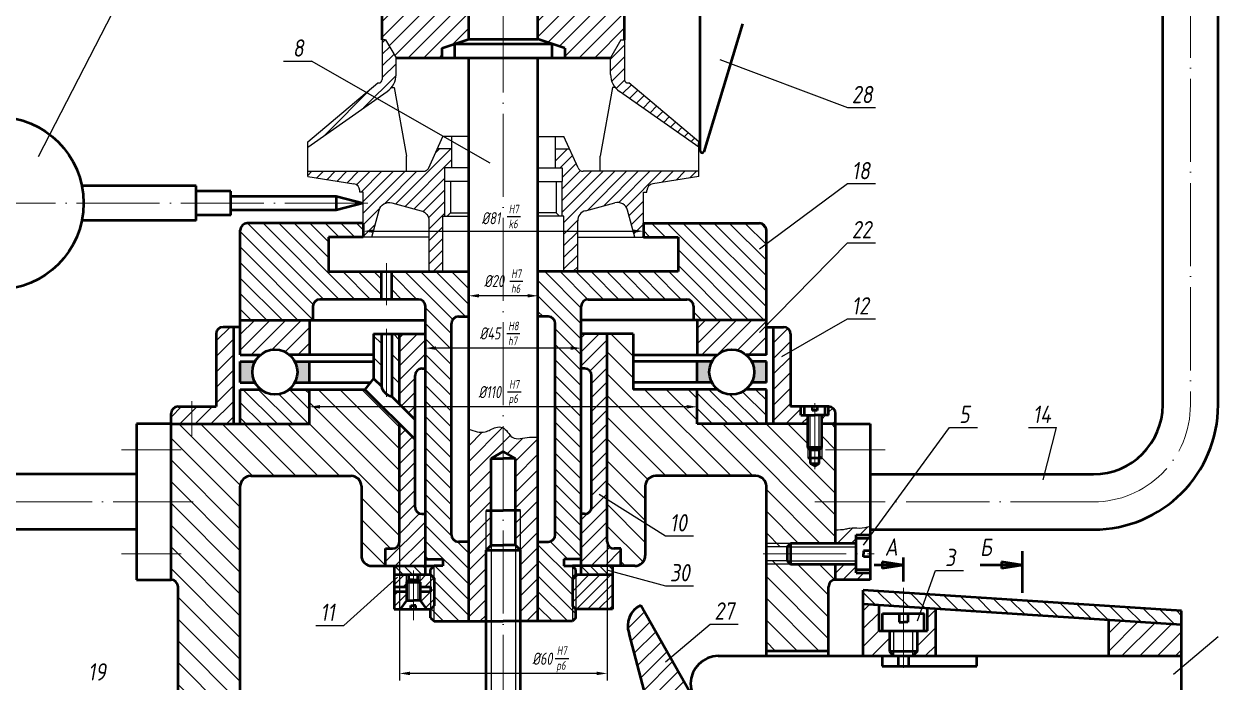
# Model space of a CAD drawing. Header units: millimetres. Extents: x 155 to 2756, y -275 to 1324.
# Drawn here: x 336.3 to 681.4, y 248.4 to 438.5 of the extents above; entities that cross this region are included whole.
import ezdxf

# ---------------------------------------------------------------- set-up
doc = ezdxf.new("R2010")
doc.units = ezdxf.units.MM
doc.header["$PDMODE"] = 35
doc.header["$PDSIZE"] = -30
doc.linetypes.add('ACAD_ISO04W100', pattern=[30, 24, -3, 0, -3])
doc.linetypes.add('DASHED2', pattern=[9.525, 6.35, -3.175])
for name, color, linetype, lineweight in [('Layer2', 152, 'Continuous', 25), ('Контур', 5, 'Continuous', 50), ('Оси', 254, 'ACAD_ISO04W100', 20), ('Текст', 242, 'Continuous', 25), ('Тонкие линии', 200, 'Continuous', 25), ('Штриховка', 26, 'Continuous', 25)]:
    doc.layers.add(name, color=color, linetype=linetype, lineweight=lineweight)
doc.styles.add('3.5', font='txt.shx', dxfattribs={"width": 0.7, "oblique": 10, "height": 3.5})
doc.styles.add('5', font='txt.shx', dxfattribs={"width": 0.8, "oblique": 10, "height": 5})
doc.dimstyles.new('1 STANDARD(1 1)', dxfattribs={"dimscale": 0, "dimtxt": 3.5, "dimasz": 3, "dimexe": 2, "dimexo": 0, "dimgap": 1, "dimtad": 1, "dimtoh": 1, "dimdec": 1, "dimzin": 9, "dimdsep": 46, "dimtxsty": '3.5', "dimcen": 2.5, "dimclrd": 256, "dimclre": 256, "dimclrt": 256, "dimaunit": 1, "dimadec": 0, "dimazin": 0, "dimtfac": 1, "dimtdec": 1, "dimtmove": 0, "dimatfit": 3, "dimfxl": 0, "dimtolj": 1, "dimtzin": 1, "dimarcsym": 0})
pattern_1 = [(45, (41.0624, 0), (-2.245064, 2.245064), [])]
pattern_2 = [(135, (41.0624, 0), (-2.245064, -2.245064), [])]

# ---------------------------------------------------------------- blocks, each defined once
blk = doc.blocks.new('*D9')
at = {"layer": 'Defpoints', "color": 0}
for p in [(673.4, 629.04), (851.98, 629.04), (665.9, 182.98)]:
    blk.add_point(p, dxfattribs=at)
at = {"layer": 'Тонкие линии', "lineweight": -2}
for p, q in [((673.4, 629.04), (853.98, 629.04)), ((851.98, 185.98), (851.98, 626.04)), ((665.9, 182.98), (853.98, 182.98))]:
    blk.add_line(p, q, dxfattribs=at)
at = {"layer": 'Тонкие линии'}
for points in [[(851.48, 626.04), (852.48, 626.04), (851.98, 629.04)], [(851.48, 185.98), (852.48, 185.98), (851.98, 182.98)]]:
    blk.add_solid(points, dxfattribs=at)
at = {"layer": 'Тонкие линии', "insert": (849.23, 406.01), "char_height": 3.5, "attachment_point": 5, "rotation": 90, "style": '3.5'}
blk.add_mtext('\\A1;440', dxfattribs=at)
blk = doc.blocks.new('*D10')
at = {"layer": 'Defpoints', "color": 0}
for p in [(444.85, 288.98), (504.85, 288.98), (444.85, 250.93)]:
    blk.add_point(p, dxfattribs=at)
at = {"layer": 'Тонкие линии', "lineweight": -2}
for p, q in [((444.85, 288.98), (444.85, 248.93)), ((504.85, 288.98), (504.85, 248.93)), ((501.85, 250.93), (447.85, 250.93))]:
    blk.add_line(p, q, dxfattribs=at)
at = {"layer": 'Тонкие линии'}
for points in [[(447.85, 251.43), (447.85, 250.43), (444.85, 250.93)], [(501.85, 251.43), (501.85, 250.43), (504.85, 250.93)]]:
    blk.add_solid(points, dxfattribs=at)
at = {"layer": 'Тонкие линии', "insert": (486.15, 255.18), "char_height": 3.5, "attachment_point": 5, "style": '3.5'}
blk.add_mtext('\\A1;%%c60', dxfattribs=at)
blk = doc.blocks.new('*D11')
at = {"layer": 'Defpoints', "color": 0}
for p in [(418.85, 327.94), (530.85, 327.94), (418.85, 327.76)]:
    blk.add_point(p, dxfattribs=at)
at = {"layer": 'Тонкие линии', "lineweight": -2}
for p, q in [((418.85, 327.76), (418.85, 329.94)), ((527.85, 327.94), (421.85, 327.94)), ((530.85, 327.94), (530.85, 329.94))]:
    blk.add_line(p, q, dxfattribs=at)
at = {"layer": 'Тонкие линии'}
for points in [[(421.85, 328.44), (421.85, 327.44), (418.85, 327.94)], [(527.85, 328.44), (527.85, 327.44), (530.85, 327.94)]]:
    blk.add_solid(points, dxfattribs=at)
at = {"layer": 'Тонкие линии', "insert": (470.95, 332.19), "char_height": 3.5, "attachment_point": 5, "style": '3.5'}
blk.add_mtext('\\A1;%%c110', dxfattribs=at)
blk = doc.blocks.new('*D12')
at = {"layer": 'Defpoints', "color": 0}
for p in [(452.35, 344.89), (452.35, 344.71), (497.35, 344.89)]:
    blk.add_point(p, dxfattribs=at)
at = {"layer": 'Тонкие линии', "lineweight": -2}
for p, q in [((452.35, 344.71), (452.35, 346.89)), ((497.35, 344.89), (497.35, 346.89)), ((494.35, 344.89), (455.35, 344.89))]:
    blk.add_line(p, q, dxfattribs=at)
at = {"layer": 'Тонкие линии'}
for points in [[(455.35, 345.39), (455.35, 344.39), (452.35, 344.89)], [(494.35, 345.39), (494.35, 344.39), (497.35, 344.89)]]:
    blk.add_solid(points, dxfattribs=at)
at = {"layer": 'Тонкие линии', "insert": (471.02, 349.14), "char_height": 3.5, "attachment_point": 5, "style": '3.5'}
blk.add_mtext('\\A1;%%c45', dxfattribs=at)
blk = doc.blocks.new('*D13')
at = {"layer": 'Defpoints', "color": 0}
for p in [(464.85, 360.01), (464.85, 359.82), (484.85, 360.01)]:
    blk.add_point(p, dxfattribs=at)
at = {"layer": 'Тонкие линии', "lineweight": -2}
for p, q in [((464.85, 359.82), (464.85, 362.01)), ((481.85, 360.01), (467.85, 360.01)), ((484.85, 360.01), (484.85, 362.01))]:
    blk.add_line(p, q, dxfattribs=at)
at = {"layer": 'Тонкие линии'}
for points in [[(467.85, 360.51), (467.85, 359.51), (464.85, 360.01)], [(481.85, 360.51), (481.85, 359.51), (484.85, 360.01)]]:
    blk.add_solid(points, dxfattribs=at)
at = {"layer": 'Тонкие линии', "insert": (472.19, 364.26), "char_height": 3.5, "attachment_point": 5, "style": '3.5'}
blk.add_mtext('\\A1;%%c20', dxfattribs=at)
blk = doc.blocks.new('*D16')
at = {"layer": 'Defpoints', "color": 0}
for p in [(434.35, 378.76), (515.35, 378.76), (515.35, 378.66)]:
    blk.add_point(p, dxfattribs=at)
at = {"layer": 'Тонкие линии', "lineweight": -2}
for p, q in [((434.35, 378.76), (434.35, 377.66)), ((437.35, 378.66), (512.35, 378.66)), ((515.35, 378.76), (515.35, 377.66))]:
    blk.add_line(p, q, dxfattribs=at)
at = {"layer": 'Тонкие линии'}
for points in [[(437.35, 379.16), (437.35, 378.16), (434.35, 378.66)], [(512.35, 379.16), (512.35, 378.16), (515.35, 378.66)]]:
    blk.add_solid(points, dxfattribs=at)
at = {"layer": 'Тонкие линии', "insert": (471.3, 382.41), "char_height": 3.5, "attachment_point": 5, "style": '3.5'}
blk.add_mtext('\\A1;%%c81', dxfattribs=at)
blk = doc.blocks.new('*D146')
at = {"layer": 'Defpoints', "color": 0}
for p in [(197.66, 648.11), (763.39, 579.02), (197.66, 386.76)]:
    blk.add_point(p, dxfattribs=at)
at = {"layer": 'Тонкие линии', "lineweight": -2}
for p, q in [((197.66, 386.76), (197.66, 650.11)), ((763.39, 579.02), (763.39, 650.11)), ((760.39, 648.11), (200.66, 648.11))]:
    blk.add_line(p, q, dxfattribs=at)
at = {"layer": 'Тонкие линии'}
for points in [[(200.66, 648.61), (200.66, 647.61), (197.66, 648.11)], [(760.39, 648.61), (760.39, 647.61), (763.39, 648.11)]]:
    blk.add_solid(points, dxfattribs=at)
at = {"layer": 'Тонкие линии', "insert": (480.52, 650.86), "char_height": 3.5, "attachment_point": 5, "style": '3.5'}
blk.add_mtext('\\A1;545 ... 676', dxfattribs=at)

msp = doc.modelspace()

# ---------------------------------------------------------------- hatches: boundary and pattern name
at = {"layer": 'Тонкие линии'}
h = msp.add_hatch(dxfattribs=at)
h.set_pattern_fill('ANSI31', color=256, scale=0.75, style=0)
h.paths.add_polyline_path([(438.37, 417), (435.34, 418.73), (418.35, 404.48), (418.35, 402.98)])
h.paths.add_polyline_path([(443.85, 423.96), (443.85, 428.78), (440.85, 433.98), (439.85, 433.98), (439.85, 422.48, -0.414214), (438.85, 421.48), (438.61, 421.48), (435.34, 418.73), (438.37, 417), (441.29, 419.04, 0.244698)])
h.paths.add_polyline_path([(457.9, 392.98), (457.85, 392.98), (457.85, 396.98), (459.85, 396.98), (459.85, 402.48), (455.78, 402.48), (453.28, 396.92, -0.295133), (451.82, 395.98), (418.35, 395.98), (418.35, 394.48), (431.66, 392.37, -0.368919), (433.35, 390.4), (433.35, 389.98), (434.35, 389.98), (434.35, 376.98), (436.85, 376.98), (438.93, 384.74, -0.414214), (442.6, 386.86), (451.13, 384.58, -0.339454), (453.35, 381.68), (453.35, 367.48), (453.85, 366.98), (457.35, 366.98), (457.35, 382.98), (457.9, 382.98)])
h.paths.add_polyline_path([(515.35, 389.98), (516.35, 389.98), (516.35, 390.4, -0.368919), (518.04, 392.37), (531.35, 394.48), (531.35, 395.98), (497.89, 395.98, -0.295133), (496.43, 396.92), (493.93, 402.48), (489.85, 402.48), (489.85, 396.98), (491.85, 396.98), (491.85, 392.98), (491.8, 392.98), (491.8, 382.98), (492.35, 382.98), (492.35, 366.98), (495.85, 366.98), (496.35, 367.48), (496.35, 381.68, -0.339454), (498.57, 384.58), (507.1, 386.86, -0.414214), (510.77, 384.74), (512.85, 376.98), (515.35, 376.98), (515.35, 380.98)])
h.paths.add_polyline_path([(511.09, 421.48), (510.85, 421.48, -0.414214), (509.85, 422.48), (509.85, 433.98), (508.85, 433.98), (505.85, 428.78), (505.85, 423.96, 0.244698), (508.41, 419.04), (531.35, 402.98), (531.35, 404.48)])
at = {"layer": 'Штриховка'}
h = msp.add_hatch(dxfattribs=at)
h.set_pattern_fill('ANSI31', color=256, style=0)
h.set_pattern_definition(pattern_1)
h.paths.add_polyline_path([(439.85, 440.98), (439.85, 433.98), (440.85, 433.98), (443.85, 428.78), (457.11, 428.78), (457.11, 431.56), (464.85, 434.1), (464.85, 443.9)])
h.paths.add_polyline_path([(484.85, 443.9), (484.85, 434.1), (492.6, 431.56), (492.6, 428.78), (505.85, 428.78), (508.85, 433.98), (509.85, 433.98), (509.85, 440.98)])
h = msp.add_hatch(dxfattribs=at)
h.set_pattern_fill('ANSI31', color=256, angle=90, style=0)
h.set_pattern_definition(pattern_2)
h.paths.add_polyline_path([(398.85, 352.98), (419.85, 352.98), (419.85, 356.98, -0.414214), (421.85, 358.98), (439.6, 358.98), (439.6, 366.98), (436.1, 366.98), (424.35, 366.98), (424.35, 376.98), (434.35, 376.98), (434.35, 380.98), (400.85, 380.98, 0.414214), (398.85, 378.98)])
h.paths.add_polyline_path([(461.85, 353.98), (464.85, 353.98), (464.85, 366.98), (442.6, 366.98), (442.6, 358.98), (450.35, 358.98, -0.414214), (452.35, 356.98), (452.35, 283.98), (457.35, 283.98), (457.35, 281.98), (454.85, 281.98), (454.85, 278.48), (454.85, 270.48), (454.85, 265.98), (464.85, 265.98), (464.85, 288.98), (461.85, 288.98, -0.414214), (459.85, 290.98), (459.85, 351.98, -0.414214)])
h.paths.add_polyline_path([(489.85, 290.98, -0.414214), (487.85, 288.98), (484.85, 288.98), (484.85, 265.98), (494.85, 265.98), (494.85, 270.48), (494.85, 278.48), (494.85, 281.98), (492.35, 281.98), (492.35, 283.98), (497.35, 283.98), (497.35, 356.98, -0.414214), (499.35, 358.98), (527.85, 358.98, -0.414214), (529.85, 356.98), (529.85, 352.98), (550.85, 352.98), (550.85, 378.98, 0.414214), (548.85, 380.98), (515.35, 380.98), (515.35, 376.98), (525.35, 376.98), (525.35, 366.98), (513.6, 366.98), (484.85, 366.98), (484.85, 353.98), (487.85, 353.98, -0.414214), (489.85, 351.98)])
h.paths.add_polyline_path([(454.85, 270.48), (453.85, 269.48), (453.85, 266.98), (454.85, 265.98)], flags=16)
h.paths.add_polyline_path([(454.85, 281.98), (453.85, 280.98), (453.85, 279.48), (454.85, 278.48)], flags=16)
h.paths.add_polyline_path([(494.85, 278.48), (495.85, 279.48), (495.85, 280.98), (494.85, 281.98)], flags=16)
h.paths.add_polyline_path([(495.85, 269.48), (494.85, 270.48), (494.85, 265.98), (495.85, 266.98)])
h = msp.add_hatch(dxfattribs=at)
h.set_pattern_fill('ANSI31', color=256, style=0)
h.set_pattern_definition(pattern_1)
h.paths.add_polyline_path([(418.85, 352.98), (398.85, 352.98), (398.85, 342.98), (404.7, 342.98, -0.361158), (413, 342.98), (418.85, 342.98)])
h.paths.add_polyline_path([(545, 342.98), (550.85, 342.98), (550.85, 352.98), (530.85, 352.98), (530.85, 342.98), (536.7, 342.98, -0.361158)])
h = msp.add_hatch(dxfattribs=at)
h.set_pattern_fill('ANSI31', color=256, scale=1.4, angle=90, style=0)
h.paths.add_polyline_path([(398.85, 209.43), (391.85, 209.43), (385.85, 209.43), (385.85, 206.43), (380.85, 206.43), (380.85, 200.98, -0.414214), (377.85, 197.98), (363.85, 197.98, 0.414214), (360.85, 194.98), (360.85, 182.98), (398.85, 182.98)])
h.paths.add_polyline_path([(398.85, 304.98, -0.414214), (401.85, 307.98), (430.85, 307.98, -0.414214), (433.85, 304.98), (433.85, 284.98, 0.414214), (436.85, 281.98), (440.85, 281.98), (440.85, 286.98), (442.85, 286.98, 0.414214), (444.85, 288.98), (444.85, 322.98), (434.85, 332.98), (418.85, 332.98), (418.85, 322.98), (378.85, 322.98), (378.85, 277.98, -0.414214), (380.85, 275.98), (380.85, 220.43), (385.85, 220.43), (385.85, 217.43), (391.85, 217.43), (398.85, 217.43)])
h.paths.add_polyline_path([(665.85, 197.98), (571.85, 197.98, -0.414214), (568.85, 200.98), (568.85, 238.48), (550.85, 238.48), (550.85, 182.98), (665.85, 182.98)])
h.paths.add_polyline_path([(568.85, 275.98, -0.414214), (570.85, 277.98), (570.85, 282.48), (557.85, 282.48), (550.85, 282.48), (550.85, 257.48), (568.85, 257.48)])
h.paths.add_polyline_path([(398.85, 210.71), (393.13, 210.71), (391.85, 209.43), (398.85, 209.43)])
h.paths.add_polyline_path([(398.85, 217.43), (391.85, 217.43), (393.13, 216.15), (398.85, 216.15)])
h.paths.add_polyline_path([(556.85, 283.48), (550.85, 283.48), (550.85, 282.48), (557.85, 282.48)], flags=17)
h.paths.add_polyline_path([(557.85, 288.48), (550.85, 288.48), (550.85, 287.48), (556.85, 287.48)], flags=16)
h.paths.add_polyline_path([(562.85, 322.98), (530.85, 322.98), (530.85, 332.98), (512.35, 332.98), (512.35, 348.98), (504.85, 348.98), (504.85, 288.98, 0.414214), (506.85, 286.98), (508.85, 286.98), (508.85, 281.98), (512.85, 281.98, 0.414214), (515.85, 284.98), (515.85, 304.98, -0.414214), (518.85, 307.98), (547.85, 307.98, -0.414214), (550.85, 304.98), (550.85, 288.48), (557.85, 288.48), (570.85, 288.48), (570.85, 322.98), (566.85, 322.98), (566.85, 316.19), (566.85, 313.19), (566.14, 313.19), (566.14, 311.59), (564.85, 310.84), (563.56, 311.59), (563.56, 313.19), (562.85, 313.19), (562.85, 316.19)])
h.paths.add_polyline_path([(439.6, 348.98), (437.35, 348.98), (437.35, 336.14), (439.6, 333.89)])
h.paths.add_polyline_path([(444.85, 348.98), (442.6, 348.98), (442.6, 330.89), (444.85, 328.64)])
h.paths.add_polyline_path([(563.56, 315.48), (562.85, 316.19), (562.85, 313.19), (563.56, 313.19)], flags=17)
h.paths.add_polyline_path([(566.85, 316.19), (566.14, 315.48), (566.14, 313.19), (566.85, 313.19)], flags=16)
h = msp.add_hatch(dxfattribs=at)
h.set_pattern_fill('ANSI31', color=256, style=0)
h.paths.add_polyline_path([(384.85, 327.98), (380.85, 327.98, 0.414214), (378.85, 325.98), (378.85, 322.98), (384.85, 322.98)])
h.paths.add_polyline_path([(396.85, 350.98), (393.85, 350.98, 0.414214), (391.85, 348.98), (391.85, 327.98), (384.85, 327.98), (384.85, 322.98), (396.85, 322.98)])
h.paths.add_polyline_path([(560.85, 327.98), (557.85, 327.98), (557.85, 348.98, 0.414214), (555.85, 350.98), (552.85, 350.98), (552.85, 322.98), (562.85, 322.98), (562.85, 325.48), (560.85, 325.48)])
h.paths.add_polyline_path([(570.85, 325.98, 0.414214), (568.85, 327.98), (568.85, 325.48), (566.85, 325.48), (566.85, 322.98), (570.85, 322.98)])
h = msp.add_hatch(dxfattribs=at)
h.set_pattern_fill('ANSI31', color=256, scale=0.9, style=0)
h.paths.add_polyline_path([(449.35, 318.48), (444.85, 322.98), (444.85, 288.98, -0.414214), (442.85, 286.98), (440.85, 286.98), (440.85, 281.98), (452.35, 281.98), (452.35, 296.98), (451.35, 296.98, -0.414214), (449.35, 298.98)])
h.paths.add_polyline_path([(449.35, 336.98, -0.414214), (451.35, 338.98), (452.35, 338.98), (452.35, 348.98), (444.85, 348.98), (444.85, 328.64), (449.35, 324.14)])
h.paths.add_polyline_path([(504.85, 348.98), (497.35, 348.98), (497.35, 338.98), (498.35, 338.98, -0.414214), (500.35, 336.98), (500.35, 298.98, -0.414214), (498.35, 296.98), (497.35, 296.98), (497.35, 281.98), (508.85, 281.98), (508.85, 286.98), (506.85, 286.98, -0.414214), (504.85, 288.98)])
h = msp.add_hatch(color=256, dxfattribs=at)
h.paths.add_polyline_path([(535.09, 340.98), (530.85, 340.98), (530.85, 334.98), (535.09, 334.98, -0.120511), (534.35, 337.98, -0.120511)])
h.paths.add_polyline_path([(550.85, 334.98), (550.85, 340.98), (546.62, 340.98, -0.120511), (547.35, 337.98, -0.120511), (546.62, 334.98)])
h.paths.add_polyline_path([(403.09, 340.98), (398.85, 340.98), (398.85, 334.98), (403.09, 334.98, -0.120511), (402.35, 337.98, -0.120511)])
h.paths.add_polyline_path([(418.85, 340.98), (414.62, 340.98, -0.120511), (415.35, 337.98, -0.120511), (414.62, 334.98), (418.85, 334.98)])
h = msp.add_hatch(dxfattribs=at)
h.set_pattern_fill('ANSI31', color=256, angle=90, style=0)
h.set_pattern_definition(pattern_2)
h.paths.add_polyline_path([(413, 332.98, -0.361158), (404.7, 332.98), (398.85, 332.98), (398.85, 322.98), (418.85, 322.98), (418.85, 332.98)])
h.paths.add_polyline_path([(536.7, 332.98), (530.85, 332.98), (530.85, 322.98), (550.85, 322.98), (550.85, 332.98), (545, 332.98, -0.361158)])
h = msp.add_hatch(dxfattribs=at)
h.set_pattern_fill('ANSI31', color=256, style=0)
edge = h.paths.add_edge_path()
edge.add_line((469.85, 297.98), (471.32, 297.98))
edge.add_line((471.32, 297.98), (471.32, 312.98))
edge.add_line((471.32, 312.98), (474.85, 315.02))
edge.add_line((474.85, 315.02), (474.85, 321.85))
edge.add_spline(control_points=[(474.85, 321.85), (474.77, 321.9), (474.14, 322.21), (472.09, 322.08), (469.26, 319.92), (466.48, 320.9), (464.85, 321.48)], knot_values=[0, 0, 0, 0, 0.306512, 2.205746, 5.577387, 10.365131, 10.365131, 10.365131, 10.365131], degree=3, periodic=0)
edge.add_line((464.85, 321.48), (464.85, 265.98))
edge.add_line((464.85, 265.98), (469.85, 265.98))
edge.add_line((469.85, 265.98), (469.85, 286.51))
edge.add_line((469.85, 286.51), (469.85, 297.98))
edge = h.paths.add_edge_path()
edge.add_line((479.85, 286.51), (479.85, 265.98))
edge.add_line((479.85, 265.98), (484.85, 265.98))
edge.add_line((484.85, 265.98), (484.85, 319.13))
edge.add_spline(control_points=[(484.85, 319.13), (484.06, 319.18), (481.64, 319.3), (477.26, 317.78), (475.88, 321.26), (474.85, 321.85)], knot_values=[10.365131, 10.365131, 10.365131, 10.365131, 12.803935, 17.780536, 21.502049, 21.502049, 21.502049, 21.502049], degree=3, periodic=0)
edge.add_line((474.85, 321.85), (474.85, 315.02))
edge.add_line((474.85, 315.02), (478.38, 312.98))
edge.add_line((478.38, 312.98), (478.38, 297.98))
edge.add_line((478.38, 297.98), (479.85, 297.98))
edge.add_line((479.85, 297.98), (479.85, 286.51))
h.paths.add_polyline_path([(479.85, 297.98), (478.38, 297.98), (478.38, 287.98), (479.85, 286.51)], flags=16)
h.paths.add_polyline_path([(469.85, 286.51), (471.32, 287.98), (471.32, 297.98), (469.85, 297.98)], flags=16)
h = msp.add_hatch(dxfattribs=at)
h.set_pattern_fill('ANSI31', color=256, scale=0.9, style=0)
h.paths.add_polyline_path([(576.85, 282.48), (570.85, 282.48), (570.85, 277.98), (580.85, 277.98), (580.85, 279.98), (576.85, 279.98)])
edge = h.paths.add_edge_path()
edge.add_line((576.85, 290.98), (580.85, 290.98))
edge.add_line((580.85, 290.98), (580.85, 293.34))
edge.add_spline(control_points=[(580.85, 293.34), (579.82, 293.09), (577.88, 292.64), (575.45, 293.04), (573.21, 292.37), (571.83, 292.31), (570.85, 292.27)], knot_values=[0, 0, 0, 0, 3.141642, 5.946701, 7.170885, 10.085423, 10.085423, 10.085423, 10.085423], degree=3, periodic=0)
edge.add_line((570.85, 292.27), (570.85, 288.48))
edge.add_line((570.85, 288.48), (576.85, 288.48))
edge.add_line((576.85, 288.48), (576.85, 290.98))
h = msp.add_hatch(color=256, dxfattribs=at)
h.paths.add_polyline_path([(590.44, 282.22), (584.35, 283.18), (584.35, 282.22)])
h.paths.add_polyline_path([(590.44, 282.22), (584.35, 282.22), (584.35, 281.27)])
h = msp.add_hatch(color=256, dxfattribs=at)
h.paths.add_polyline_path([(618.76, 282.22), (618.76, 283.18), (624.85, 282.22)])
h.paths.add_polyline_path([(618.76, 281.27), (618.76, 282.22), (624.85, 282.22)])
h = msp.add_hatch(dxfattribs=at)
h.set_pattern_fill('ANSI31', color=256, scale=0.6, angle=90, style=0)
h.set_pattern_definition([(135, (41.0624, 0), (-1.3470384, -1.3470384), [])])
h.paths.add_polyline_path([(443.35, 281.98), (443.35, 279.48), (452.35, 279.48), (452.35, 281.98)])
h.paths.add_polyline_path([(497.35, 281.98), (497.35, 279.48), (506.35, 279.48), (506.35, 281.98)])
h = msp.add_hatch(dxfattribs=at)
h.set_pattern_fill('ANSI31', color=256, scale=0.7, style=0)
h.set_pattern_definition([(45, (41.0624, 0), (-1.571545, 1.571545), [])])
h.paths.add_polyline_path([(446.85, 274.48), (443.35, 274.48), (443.35, 269.48), (445.01, 269.48), (446.85, 271.98)])
h.paths.add_polyline_path([(453.85, 274.48), (450.85, 274.48), (450.85, 271.98), (452.69, 269.48), (453.85, 269.48)])
h.paths.add_polyline_path([(453.85, 279.48), (450.85, 279.48), (450.85, 277.27), (450.85, 275.98), (453.85, 275.98)])
h.paths.add_polyline_path([(446.85, 279.48), (443.35, 279.48), (443.35, 275.98), (446.85, 275.98), (446.85, 277.27)])
h.paths.add_polyline_path([(447.56, 279.48), (446.85, 279.48), (446.85, 277.27), (447.56, 277.98)])
h.paths.add_polyline_path([(450.85, 279.48), (450.14, 279.48), (450.14, 277.98), (450.85, 277.27)])
h.paths.add_polyline_path([(506.35, 279.48), (495.85, 279.48), (495.85, 269.48), (506.35, 269.48)])
h.paths.add_polyline_path([(454.85, 278.48), (453.85, 279.48), (453.85, 269.48), (454.85, 270.48)])
h.paths.add_polyline_path([(495.85, 279.48), (494.85, 278.48), (494.85, 270.48), (495.85, 269.48)])
h = msp.add_hatch(dxfattribs=at)
h.set_pattern_fill('ANSI31', color=256, angle=90, style=0)
h.paths.add_polyline_path([(590.44, 274.22), (590.44, 270.22), (670.85, 264.98), (670.85, 268.98)])
h.paths.add_polyline_path([(590.44, 274.22), (578.85, 274.98), (578.85, 270.98), (590.44, 270.22)])
h = msp.add_hatch(dxfattribs=at)
h.set_pattern_fill('ANSI31', color=256, style=0)
h.paths.add_polyline_path([(530.26, 242.93), (514.55, 270.64, 0.386675), (511.17, 262.47), (515.59, 245.98), (485.85, 245.98), (485.85, 240.98), (489.85, 240.98), (489.85, 222.98, 1), (507.85, 222.98), (507.85, 227.19), (505.35, 227.19), (505.35, 229.01), (507.85, 229.01), (507.85, 230.98), (523.3, 230.98, 0.574737)])
h.paths.add_polyline_path([(504.85, 222.98, -1), (492.85, 222.98, -1)], flags=16)
h = msp.add_hatch(dxfattribs=at)
h.set_pattern_fill('ANSI31', color=256, scale=1.15, style=0)
h.paths.add_polyline_path([(658.85, 215.98), (658.85, 229.98, -0.414214), (661.85, 232.98), (667.85, 232.98, 0.414214), (670.85, 235.98), (670.85, 239.98), (649.84, 239.98), (649.84, 222.98, -0.414214), (646.84, 219.98), (602.84, 219.98, -0.414214), (599.84, 222.98), (599.84, 239.98), (578.85, 239.98), (578.85, 235.98, 0.414214), (581.85, 232.98), (587.85, 232.98, -0.414214), (590.85, 229.98), (590.85, 215.98, -0.414214), (587.85, 212.98), (586.85, 212.98, 0.414214), (583.85, 209.98), (583.85, 197.98), (599.85, 197.98), (599.85, 206.98, -0.414214), (602.85, 209.98), (646.85, 209.98, -0.414214), (649.85, 206.98), (649.85, 197.98), (665.85, 197.98), (665.85, 209.98, 0.414214), (662.85, 212.98), (661.85, 212.98, -0.414214)])
h.paths.add_polyline_path([(670.85, 264.98), (649.84, 266.35), (649.84, 255.98), (670.85, 255.98)])
h.paths.add_polyline_path([(586.44, 263.26), (583.44, 263.26), (583.44, 270.68), (578.85, 270.98), (578.85, 255.98), (587.72, 255.98), (586.44, 257.26)])
h.paths.add_polyline_path([(599.84, 269.61), (597.44, 269.77), (597.44, 263.26), (594.44, 263.26), (594.44, 257.26), (593.16, 255.98), (599.84, 255.98)])

# ---------------------------------------------------------------- linework, layer by layer
at = {"layer": 'Layer2'}
for p, q in [((556.85, 287.48), (550.85, 287.48)), ((556.85, 283.48), (550.85, 283.48))]:
    msp.add_line(p, q, dxfattribs=at)
at = {"layer": 'Контур'}
for p, q in [((665.4, 328.48), (665.4, 555.33)), ((681.4, 328.48), (681.4, 555.33)), ((464.85, 434.1), (464.85, 469.78)), ((484.85, 434.1), (484.85, 469.78)), ((531.77, 401.77), (531.77, 453.42)), ((439.85, 433.98), (439.85, 440.98)), ((509.85, 433.98), (509.85, 440.98)), ((543.99, 438.54), (532.75, 401.63)), ((457.11, 431.56), (464.85, 434.1)), ((457.11, 431.56), (457.11, 428.78)), ((460.85, 428.78), (460.85, 432.78)), ((460.85, 432.78), (488.85, 432.78)), ((464.85, 434.1), (484.85, 434.1)), ((492.6, 431.56), (484.85, 434.1)), ((488.85, 432.78), (488.85, 428.78)), ((492.6, 431.56), (492.6, 428.78)), ((443.85, 428.78), (505.85, 428.78)), ((464.85, 265.98), (464.85, 428.78)), ((484.85, 265.98), (484.85, 428.78)), ((386.1, 391.76), (353.08, 391.76)), ((386.1, 381.76), (386.1, 391.76)), ((396.1, 390.26), (386.1, 390.26)), ((396.1, 383.26), (396.1, 390.26)), ((396.1, 388.76), (426.59, 388.76)), ((426.59, 388.76), (426.59, 384.76)), ((426.59, 388.76), (434.35, 386.76)), ((434.35, 386.76), (426.59, 384.76)), ((396.1, 383.26), (386.1, 383.26)), ((426.59, 384.76), (396.1, 384.76)), ((386.1, 381.76), (353.08, 381.76)), ((434.35, 380.98), (400.85, 380.98)), ((434.35, 380.98), (434.35, 376.98)), ((515.35, 380.98), (548.85, 380.98)), ((515.35, 380.98), (515.35, 376.98)), ((398.85, 342.98), (398.85, 378.98)), ((434.35, 376.98), (424.35, 376.98)), ((424.35, 376.98), (424.35, 366.98)), ((515.35, 376.98), (525.35, 376.98)), ((525.35, 376.98), (525.35, 366.98)), ((550.85, 342.98), (550.85, 378.98)), ((424.35, 366.98), (436.1, 366.98)), ((436.1, 366.98), (464.85, 366.98)), ((439.6, 358.98), (439.6, 366.98)), ((442.6, 358.98), (442.6, 366.98)), ((513.6, 366.98), (484.85, 366.98)), ((525.35, 366.98), (513.6, 366.98)), ((450.35, 358.98), (421.85, 358.98)), ((499.35, 358.98), (527.85, 358.98)), ((419.85, 356.98), (419.85, 352.98)), ((452.35, 279.48), (452.35, 356.98)), ((497.35, 279.48), (497.35, 356.98)), ((529.85, 356.98), (529.85, 352.98)), ((398.85, 352.98), (452.35, 352.98)), ((418.85, 352.98), (418.85, 342.98)), ((461.85, 353.98), (464.85, 353.98)), ((487.85, 353.98), (484.85, 353.98)), ((550.85, 352.98), (497.35, 352.98)), ((530.85, 352.98), (530.85, 342.98)), ((391.85, 348.98), (391.85, 327.98)), ((398.85, 350.98), (393.85, 350.98)), ((396.85, 350.98), (396.85, 322.98)), ((437.35, 348.98), (452.35, 348.98)), ((437.35, 348.98), (437.35, 336.14)), ((439.6, 348.98), (439.6, 333.89)), ((442.6, 348.98), (442.6, 330.89)), ((444.85, 348.98), (452.35, 348.98)), ((444.85, 328.64), (444.85, 348.98)), ((459.85, 290.98), (459.85, 351.98)), ((489.85, 290.98), (489.85, 351.98)), ((512.35, 348.98), (497.35, 348.98)), ((504.85, 288.98), (504.85, 348.98)), ((512.35, 348.98), (512.35, 332.98)), ((550.85, 350.98), (555.85, 350.98)), ((552.85, 350.98), (552.85, 322.98)), ((557.85, 348.98), (557.85, 327.98)), ((398.85, 342.98), (404.7, 342.98)), ((437.35, 342.98), (413, 342.98)), ((512.35, 342.98), (536.7, 342.98)), ((550.85, 342.98), (545, 342.98)), ((398.85, 340.98), (403.09, 340.98)), ((398.85, 334.98), (398.85, 340.98)), ((414.62, 340.98), (437.35, 340.98)), ((418.85, 334.98), (418.85, 340.98)), ((451.35, 338.98), (452.35, 338.98)), ((498.35, 338.98), (497.35, 338.98)), ((535.09, 340.98), (512.35, 340.98)), ((530.85, 334.98), (530.85, 340.98)), ((550.85, 340.98), (546.62, 340.98)), ((550.85, 334.98), (550.85, 340.98)), ((398.85, 334.98), (403.09, 334.98)), ((414.62, 334.98), (436.44, 334.98)), ((437.35, 336.14), (434.85, 332.98)), ((437.35, 336.14), (439.6, 333.89)), ((449.35, 298.98), (449.35, 336.98)), ((500.35, 298.98), (500.35, 336.98)), ((535.09, 334.98), (512.35, 334.98)), ((550.85, 334.98), (546.62, 334.98)), ((398.85, 322.98), (398.85, 332.98)), ((398.85, 332.98), (404.7, 332.98)), ((413, 332.98), (434.85, 332.98)), ((418.85, 322.98), (418.85, 332.98)), ((434.85, 332.98), (449.35, 318.48)), ((536.7, 332.98), (512.35, 332.98)), ((530.85, 322.98), (530.85, 332.98)), ((550.85, 332.98), (545, 332.98)), ((550.85, 322.98), (550.85, 332.98)), ((380.85, 327.98), (391.85, 327.98)), ((442.6, 330.89), (449.35, 324.14)), ((568.85, 327.98), (557.85, 327.98)), ((560.85, 325.48), (560.85, 327.98)), ((561.85, 325.48), (561.85, 327.98)), ((564.12, 327.98), (564.12, 326.89)), ((565.58, 327.98), (565.58, 326.89)), ((567.85, 325.48), (567.85, 327.98)), ((568.85, 325.48), (568.85, 327.98)), ((378.85, 322.98), (378.85, 325.98)), ((560.85, 325.48), (564.85, 325.48)), ((562.85, 316.19), (562.85, 325.48)), ((565.58, 326.89), (564.12, 326.89)), ((568.85, 325.48), (564.85, 325.48)), ((566.85, 316.19), (566.85, 325.48)), ((570.85, 322.98), (570.85, 325.98)), ((378.85, 322.98), (368.85, 322.98)), ((368.85, 322.98), (368.85, 277.98)), ((378.85, 277.98), (378.85, 322.98)), ((378.85, 322.98), (418.85, 322.98)), ((444.85, 288.98), (444.85, 322.98)), ((562.85, 322.98), (530.85, 322.98)), ((570.85, 322.98), (566.85, 322.98)), ((570.85, 322.98), (580.85, 322.98)), ((570.85, 288.48), (570.85, 322.98)), ((580.85, 322.98), (580.85, 277.98)), ((471.32, 312.98), (474.85, 315.02)), ((478.38, 312.98), (474.85, 315.02)), ((566.85, 316.19), (562.85, 316.19)), ((563.56, 315.48), (562.85, 316.19)), ((563.56, 315.48), (566.14, 315.48)), ((563.56, 315.48), (563.56, 313.19)), ((566.85, 316.19), (566.14, 315.48)), ((566.14, 315.48), (566.14, 313.19)), ((471.32, 287.98), (471.32, 312.98)), ((471.32, 312.98), (474.85, 312.98)), ((478.38, 312.98), (474.85, 312.98)), ((478.38, 287.98), (478.38, 312.98)), ((562.85, 313.19), (566.85, 313.19)), ((563.56, 313.19), (563.56, 311.59)), ((563.56, 311.59), (566.14, 311.59)), ((563.56, 311.59), (564.85, 310.84)), ((566.14, 311.59), (564.85, 310.84)), ((566.14, 311.59), (566.14, 313.19)), ((368.85, 308.48), (271.85, 308.48)), ((401.85, 307.98), (430.85, 307.98)), ((547.85, 307.98), (518.85, 307.98)), ((580.85, 308.48), (645.4, 308.48)), ((398.85, 182.98), (398.85, 304.98)), ((433.85, 304.98), (433.85, 284.98)), ((515.85, 304.98), (515.85, 284.98)), ((550.85, 255.98), (550.85, 304.98)), ((451.35, 296.98), (452.35, 296.98)), ((469.85, 297.98), (474.85, 297.98)), ((479.85, 297.98), (474.85, 297.98)), ((498.35, 296.98), (497.35, 296.98)), ((368.85, 292.48), (271.85, 292.48)), ((576.85, 279.98), (576.85, 290.98)), ((576.85, 290.98), (580.85, 290.98)), ((576.85, 289.98), (580.85, 289.98)), ((580.85, 292.48), (645.4, 292.48)), ((440.85, 281.98), (440.85, 286.98)), ((440.85, 286.98), (442.85, 286.98)), ((464.85, 288.98), (461.85, 288.98)), ((471.32, 287.98), (469.85, 286.51)), ((469.85, 242.98), (469.85, 286.51)), ((469.85, 286.51), (479.85, 286.51)), ((471.32, 287.98), (474.85, 287.98)), ((478.38, 287.98), (474.85, 287.98)), ((478.38, 287.98), (479.85, 286.51)), ((479.85, 242.98), (479.85, 286.51)), ((484.85, 288.98), (487.85, 288.98)), ((508.85, 286.98), (506.85, 286.98)), ((508.85, 281.98), (508.85, 286.98)), ((556.85, 287.48), (557.85, 288.48)), ((556.85, 287.48), (556.85, 283.48)), ((576.85, 288.48), (557.85, 288.48)), ((557.85, 288.48), (557.85, 282.48)), ((452.35, 283.98), (457.35, 283.98)), ((457.35, 283.98), (457.35, 281.98)), ((497.35, 283.98), (492.35, 283.98)), ((492.35, 283.98), (492.35, 281.98)), ((556.85, 283.48), (557.85, 282.48)), ((580.85, 286.34), (578.93, 286.34)), ((578.93, 286.34), (578.93, 285.48)), ((578.93, 284.62), (578.93, 285.48)), ((580.85, 284.62), (578.93, 284.62)), ((590.44, 282.22), (584.35, 283.18)), ((584.35, 283.18), (584.35, 281.27)), ((590.44, 277.45), (590.44, 284.42)), ((618.76, 283.18), (618.76, 281.27)), ((624.85, 282.22), (618.76, 283.18)), ((624.85, 274.22), (624.85, 286.22)), ((436.85, 281.98), (454.85, 281.98)), ((443.35, 281.98), (443.35, 269.48)), ((453.85, 280.98), (454.85, 281.98)), ((453.85, 279.48), (453.85, 280.98)), ((457.35, 281.98), (454.85, 281.98)), ((492.35, 281.98), (494.85, 281.98)), ((512.85, 281.98), (494.85, 281.98)), ((495.85, 280.98), (494.85, 281.98)), ((495.85, 279.48), (495.85, 280.98)), ((506.35, 281.98), (506.35, 269.48)), ((557.85, 282.48), (576.85, 282.48)), ((570.85, 277.98), (570.85, 282.48)), ((576.85, 280.98), (580.85, 280.98)), ((576.85, 279.98), (580.85, 279.98)), ((590.44, 282.22), (582.03, 282.22)), ((590.44, 282.22), (584.35, 281.27)), ((624.85, 282.22), (612.67, 282.22)), ((624.85, 282.22), (618.76, 281.27)), ((368.85, 277.98), (378.85, 277.98)), ((378.85, 277.98), (378.85, 277.98)), ((443.35, 279.48), (453.85, 279.48)), ((446.85, 277.27), (447.56, 277.98)), ((446.85, 277.27), (446.85, 271.98)), ((446.85, 277.27), (450.85, 277.27)), ((447.56, 277.98), (447.56, 279.48)), ((448.85, 277.98), (447.56, 277.98)), ((448.85, 277.98), (450.14, 277.98)), ((450.14, 277.98), (450.14, 279.48)), ((450.85, 277.27), (450.14, 277.98)), ((450.85, 277.27), (450.85, 271.98)), ((453.85, 279.48), (454.85, 278.48)), ((454.85, 278.48), (454.85, 270.48)), ((495.85, 279.48), (494.85, 278.48)), ((494.85, 278.48), (494.85, 270.48)), ((495.85, 279.48), (506.35, 279.48)), ((570.85, 277.98), (570.85, 277.98)), ((580.85, 277.98), (570.85, 277.98)), ((380.85, 200.98), (380.85, 275.98)), ((443.35, 275.98), (446.85, 275.98)), ((446.85, 274.48), (443.35, 274.48)), ((450.85, 275.98), (453.85, 275.98)), ((453.85, 274.48), (450.85, 274.48)), ((453.85, 275.98), (453.85, 274.48)), ((568.85, 255.98), (568.85, 275.98)), ((578.85, 255.98), (578.85, 274.98)), ((670.85, 268.98), (578.85, 274.98)), ((443.35, 269.48), (453.85, 269.48)), ((446.85, 271.98), (445.01, 269.48)), ((446.85, 271.98), (448.85, 271.98)), ((448.12, 269.48), (448.12, 270.57)), ((448.12, 270.57), (448.85, 270.57)), ((450.85, 271.98), (448.85, 271.98)), ((449.58, 270.57), (448.85, 270.57)), ((449.58, 269.48), (449.58, 270.57)), ((450.85, 271.98), (452.69, 269.48)), ((453.85, 269.48), (454.85, 270.48)), ((453.85, 266.98), (453.85, 269.48)), ((495.85, 269.48), (494.85, 270.48)), ((495.85, 266.98), (495.85, 269.48)), ((506.35, 269.48), (495.85, 269.48)), ((514.55, 270.64), (530.26, 242.93)), ((670.85, 264.98), (578.85, 270.98)), ((583.44, 263.26), (583.44, 270.68)), ((597.44, 263.26), (597.44, 269.77)), ((599.84, 255.98), (599.84, 269.61)), ((453.85, 266.98), (454.85, 265.98)), ((454.85, 265.98), (474.85, 265.98)), ((494.85, 265.98), (474.85, 265.98)), ((495.85, 266.98), (494.85, 265.98)), ((584.44, 263.26), (584.44, 268.26)), ((584.44, 268.26), (596.44, 268.26)), ((589.19, 268.26), (589.19, 265.73)), ((589.19, 265.73), (590.44, 265.73)), ((591.7, 265.73), (590.44, 265.73)), ((591.7, 268.26), (591.7, 265.73)), ((596.44, 263.26), (596.44, 268.26)), ((649.84, 255.98), (649.84, 266.35)), ((670.85, 239.98), (670.85, 268.98)), ((515.59, 245.98), (511.17, 262.47)), ((583.44, 263.26), (597.44, 263.26)), ((586.44, 263.26), (586.44, 257.26)), ((594.44, 263.26), (594.44, 257.26)), ((536.97, 255.98), (670.85, 255.98)), ((550.85, 257.48), (568.85, 257.48)), ((584.35, 255.98), (584.35, 252.98)), ((586.44, 257.26), (587.72, 255.98)), ((594.44, 257.26), (586.44, 257.26)), ((588.94, 255.98), (588.94, 252.98)), ((591.94, 255.98), (591.94, 252.98)), ((594.44, 257.26), (593.16, 255.98)), ((611.65, 252.98), (611.65, 255.98)), ((584.35, 252.98), (611.65, 252.98))]:
    msp.add_line(p, q, dxfattribs=at)
for centre, radius in [((328.58, 386.76), 25), ((408.85, 337.98), 6.5), ((540.85, 337.98), 6.5)]:
    msp.add_circle(centre, radius, dxfattribs=at)
for centre, radius, start, end in [((532.79, 403.72), 1.44, 135.0726, 224.9274), ((532.27, 401.77), 0.5, 180, 343.0644), ((400.85, 378.98), 2, 90, 180), ((548.85, 378.98), 2, 0, 90), ((421.85, 356.98), 2, 90, 180), ((450.35, 356.98), 2, 0, 90), ((499.35, 356.98), 2, 90, 180), ((527.85, 356.98), 2, 0, 90), ((461.85, 351.98), 2, 90, 180), ((487.85, 351.98), 2, 360, 90), ((393.85, 348.98), 2, 90, 180), ((555.85, 348.98), 2, 0, 90), ((451.35, 336.98), 2, 90, 180), ((498.35, 336.98), 2, 0, 90), ((443.6, 334.89), 4.12, 194.0453, 255.9547), ((380.85, 325.98), 2, 90, 180), ((568.85, 325.98), 2, 0, 90), ((645.4, 328.48), 36, 270, 0), ((645.4, 328.48), 20, 270, 0), ((401.85, 304.98), 3, 90, 180), ((430.85, 304.98), 3, 0, 90), ((518.85, 304.98), 3, 90, 180), ((547.85, 304.98), 3, 0, 90), ((451.35, 298.98), 2, 180, 270), ((498.35, 298.98), 2, 270, 0), ((461.85, 290.98), 2, 180, 270), ((487.85, 290.98), 2, 270, 0), ((442.85, 288.98), 2, 270, 360), ((506.85, 288.98), 2, 180, 270), ((436.85, 284.98), 3, 180, 270), ((512.85, 284.98), 3, 270, 0), ((378.85, 275.98), 2, 0, 90), ((570.85, 275.98), 2, 90, 180), ((517.35, 264.69), 6.57, 115.2415, 199.8024), ((536.97, 247.98), 8, 90, 270)]:
    msp.add_arc(centre, radius, start, end, dxfattribs=at)
at = {"layer": 'Оси'}
for p, q in [((474.85, 177.9), (474.85, 537.19)), ((435.74, 386.76), (195.08, 386.76)), ((441.1, 357.28), (441.1, 369.38)), ((441.1, 330.82), (441.1, 350.5)), ((384.85, 329.58), (384.85, 319.53)), ((564.85, 329), (564.85, 309.96)), ((381.78, 315.48), (364.5, 315.48)), ((567.92, 315.48), (585.2, 315.48)), ((381.78, 285.48), (364.5, 285.48)), ((549.96, 285.48), (582.03, 285.48)), ((448.85, 266.28), (448.85, 280.68)), ((590.44, 252.57), (590.44, 275.62))]:
    msp.add_line(p, q, dxfattribs=at)
for points in [[(673.4, 633.37), (673.4, 328.48, -0.414214), (645.4, 300.48), (564.89, 300.48)], [(243.85, 474.13), (243.85, 328.48, 0.414214), (271.85, 300.48), (385.2, 300.48)]]:
    msp.add_lwpolyline(points, format="xyb", dxfattribs=at)
at = {"layer": 'Тонкие линии'}
for p, q in [((340.54, 400.28), (361.92, 441.74)), ((439.85, 433.98), (439.85, 422.48)), ((440.85, 433.98), (443.85, 428.78)), ((508.85, 433.98), (505.85, 428.78)), ((509.85, 433.98), (509.85, 422.48)), ((443.85, 423.96), (443.85, 428.78)), ((505.85, 423.96), (505.85, 428.78)), ((537.43, 428.24), (574.28, 414.37)), ((411.35, 427.81), (419.44, 427.81)), ((471.06, 398.35), (419.44, 427.81)), ((418.35, 404.48), (438.61, 421.48)), ((438.61, 421.48), (438.85, 421.48)), ((510.85, 421.48), (511.09, 421.48)), ((531.35, 404.48), (511.09, 421.48)), ((418.35, 402.98), (441.29, 419.04)), ((442.5, 420.17), (443.35, 420.17)), ((443.35, 420.17), (446.85, 400.32)), ((506.35, 420.17), (502.85, 400.32)), ((531.35, 402.98), (508.41, 419.04)), ((574.28, 414.37), (582.37, 414.37)), ((418.35, 394.48), (418.35, 404.48)), ((453.28, 396.92), (457.35, 405.98)), ((464.85, 405.98), (457.35, 405.98)), ((459.85, 405.98), (459.85, 396.98)), ((484.85, 405.98), (492.35, 405.98)), ((489.85, 405.98), (489.85, 396.98)), ((496.43, 396.92), (492.35, 405.98)), ((531.35, 394.48), (531.35, 404.48)), ((459.85, 402.48), (455.78, 402.48)), ((489.85, 402.48), (493.93, 402.48)), ((502.85, 395.98), (502.85, 400.32)), ((457.85, 396.98), (457.85, 392.98)), ((464.85, 396.98), (457.85, 396.98)), ((484.85, 396.98), (491.85, 396.98)), ((491.85, 396.98), (491.85, 392.98)), ((418.35, 395.98), (451.82, 395.98)), ((418.35, 394.48), (431.66, 392.37)), ((531.35, 395.98), (497.89, 395.98)), ((531.35, 394.48), (518.04, 392.37)), ((433.35, 389.98), (433.35, 390.4)), ((434.35, 389.98), (433.35, 389.98)), ((434.35, 376.98), (434.35, 389.98)), ((464.85, 392.98), (457.85, 392.98)), ((457.9, 392.98), (457.9, 382.98)), ((459.6, 392.98), (459.6, 383.98)), ((484.85, 392.98), (491.85, 392.98)), ((490.1, 392.98), (490.1, 383.98)), ((491.8, 392.98), (491.8, 382.98)), ((515.35, 376.98), (515.35, 389.98)), ((515.35, 389.98), (516.35, 389.98)), ((516.35, 389.98), (516.35, 390.4)), ((548.92, 373.57), (574.28, 392.39)), ((574.28, 392.39), (582.37, 392.39)), ((498.57, 384.58), (507.1, 386.86)), ((459.6, 383.98), (458.6, 382.98)), ((459.6, 383.98), (464.85, 383.98)), ((490.1, 383.98), (484.85, 383.98)), ((490.1, 383.98), (491.1, 382.98)), ((512.85, 376.98), (510.77, 384.74)), ((457.35, 366.98), (457.35, 382.98)), ((457.35, 382.98), (464.85, 382.98)), ((475.99, 382.92), (479.79, 382.92)), ((492.35, 382.98), (484.85, 382.98)), ((492.35, 366.98), (492.35, 382.98)), ((496.35, 367.48), (496.35, 381.68)), ((453.35, 376.98), (434.35, 376.98)), ((496.35, 376.98), (515.35, 376.98)), ((548.92, 349.39), (574.28, 375.33)), ((574.28, 375.33), (582.37, 375.33)), ((476.7, 364.26), (480.5, 364.26)), ((555.35, 342.45), (574.28, 353.35)), ((574.28, 353.35), (582.37, 353.35)), ((475.84, 349.15), (479.64, 349.15)), ((476.09, 332.26), (479.99, 332.26)), ((563.56, 315.48), (563.56, 325.48)), ((566.14, 315.48), (566.14, 325.48)), ((578.92, 287.96), (603.79, 322)), ((603.79, 322), (611.87, 322)), ((626.61, 322), (634.7, 322)), ((630.83, 306.8), (634.7, 322)), ((562.85, 316.19), (562.85, 313.19)), ((566.85, 316.19), (566.85, 313.19)), ((502.54, 302.67), (521.69, 290.68)), ((469.85, 286.51), (469.85, 297.98)), ((479.85, 286.51), (479.85, 297.98)), ((521.69, 290.68), (529.78, 290.68)), ((471.32, 287.98), (471.32, 242.98)), ((478.38, 287.98), (478.38, 242.98)), ((557.85, 288.48), (550.85, 288.48)), ((556.85, 287.48), (576.85, 287.48)), ((556.85, 283.48), (576.85, 283.48)), ((454.85, 278.48), (454.85, 281.98)), ((494.85, 281.98), (494.85, 278.48)), ((505.06, 280.76), (521.69, 276.26)), ((557.85, 282.48), (550.85, 282.48)), ((594.54, 266.11), (599.73, 280.67)), ((599.73, 280.67), (607.82, 280.67)), ((444.24, 278.76), (428.8, 264.82)), ((446.85, 277.27), (446.85, 279.48)), ((447.56, 277.98), (447.56, 271.98)), ((450.14, 277.98), (450.14, 271.98)), ((450.85, 277.27), (450.85, 279.48)), ((453.85, 279.48), (453.85, 269.48)), ((495.85, 279.48), (495.85, 269.48)), ((521.69, 276.26), (529.78, 276.26)), ((454.85, 265.98), (454.85, 270.48)), ((494.85, 270.48), (494.85, 265.98)), ((420.71, 264.82), (428.8, 264.82)), ((521.67, 254.29), (534.58, 265.19)), ((534.58, 265.19), (542.67, 265.19)), ((587.72, 255.98), (587.72, 263.26)), ((593.16, 255.98), (593.16, 263.26)), ((668.49, 250.71), (681.4, 261.61)), ((489.87, 255.25), (493.77, 255.25))]:
    msp.add_line(p, q, dxfattribs=at)
at = {"layer": 'Тонкие линии', "linetype": 'DASHED2'}
for p, q in [((440.85, 433.98), (439.85, 433.98)), ((508.85, 433.98), (509.85, 433.98)), ((507.2, 420.17), (506.35, 420.17)), ((446.85, 395.98), (446.85, 400.32)), ((453.35, 367.48), (453.85, 366.98)), ((496.35, 367.48), (495.85, 366.98))]:
    msp.add_line(p, q, dxfattribs=at)
at = {"layer": 'Тонкие линии'}
msp.add_lwpolyline([(436.85, 376.98), (438.93, 384.74, -0.414214), (442.6, 386.86), (451.13, 384.58, -0.339454), (453.35, 381.68), (453.35, 367.48)], format="xyb", dxfattribs=at)
for centre, radius, start, end in [((438.85, 422.48), 1, 270, 0), ((437.85, 423.96), 6, 305, 0), ((511.85, 423.96), 6, 180, 235), ((497.89, 397.58), 1.6, 204.2277, 270), ((431.35, 390.4), 2, 0, 81), ((518.35, 390.4), 2, 99, 180), ((507.87, 383.96), 3, 15, 105), ((499.35, 381.68), 3, 105, 180)]:
    msp.add_arc(centre, radius, start, end, dxfattribs=at)
at = {"layer": 'Тонкие линии', "linetype": 'DASHED2'}
for centre, radius, start, end in [((510.85, 422.48), 1, 180, 270), ((451.82, 397.58), 1.6, 270, 335.7723)]:
    msp.add_arc(centre, radius, start, end, dxfattribs=at)
at = {"layer": 'Тонкие линии'}
for points in [[(464.85, 321.48), (469.57, 320.69), (472.69, 321.98), (474.59, 321.98), (477.44, 319.13), (482.41, 319.13), (484.85, 319.13)], [(580.85, 293.34), (577.75, 292.83), (574.95, 292.83), (573.75, 292.57), (570.85, 292.27)]]:
    msp.add_spline(points, degree=3, dxfattribs=at)

# ---------------------------------------------------------------- texts
at = {"layer": 'Текст', "style": '5', "oblique": 10, "width": 0.8}
for s, p in [('8', (414.01, 429.07)), ('28', (575.55, 415.64)), ('18', (575.55, 393.65)), ('22', (575.55, 376.6)), ('12', (575.55, 354.61)), ('5', (606.56, 323.27)), ('14', (627.88, 323.27)), ('10', (522.96, 291.94)), ('А', (585.08, 284.94)), ('3', (602.51, 281.93)), ('Б', (612.6, 284.86)), ('30', (522.96, 277.52)), ('11', (421.97, 266.08)), ('27', (535.84, 266.46)), ('19', (354.86, 248.87))]:
    msp.add_text(s, height=5, dxfattribs=at).set_placement(p)
at = {"layer": 'Тонкие линии', "style": '3.5', "oblique": 10, "width": 0.7}
for s, p in [('Н7', (476.4, 383.8)), ('k6', (476.37, 379.51)), ('Н7', (477.12, 365.14)), ('h6', (477.08, 360.85)), ('Н8', (476.26, 350.03)), ('h7', (476.22, 345.73)), ('Н7', (476.51, 333.16)), ('p6', (476.38, 329.06)), ('Н7', (490.29, 256.29)), ('p6', (490.17, 251.98))]:
    msp.add_text(s, height=2.5, dxfattribs=at).set_placement(p)

# ---------------------------------------------------------------- dimensions: what is measured, and where the dimension line sits
at = {"layer": 'Тонкие линии'}
for base, p1, p2, text, override, picture, middle in [((197.66, 648.11), (763.39, 579.02), (197.66, 386.76), '545 ... 676', {"dimscale": 1}, '*D146', (480.52, 648.11)), ((515.35, 378.66), (434.35, 378.76), (515.35, 378.76), '%%c<>', {"dimscale": 1, "dimexe": 1, "dimgap": 2}, '*D16', (471.3, 378.66)), ((464.85, 360.01), (484.85, 360.01), (464.85, 359.82), '%%c20', {"dimscale": 1, "dimgap": 2.5, "dimsd2": 0}, '*D13', (472.19, 360.01)), ((452.35, 344.89), (497.35, 344.89), (452.35, 344.71), '%%c45', {"dimscale": 1, "dimgap": 2.5, "dimsd2": 0}, '*D12', (471.02, 344.89)), ((418.85, 327.94), (530.85, 327.94), (418.85, 327.76), '%%c110', {"dimscale": 1, "dimgap": 2.5, "dimsd2": 0}, '*D11', (470.95, 327.94)), ((444.85, 250.93), (504.85, 288.98), (444.85, 288.98), '%%c<>', {"dimscale": 1, "dimgap": 2.5}, '*D10', (486.15, 250.93))]:
    dim = msp.add_linear_dim(base=base, p1=p1, p2=p2, text=text, dimstyle='1 STANDARD(1 1)', override=override, dxfattribs=at)
    dim.commit()
    dim.dimension.update_dxf_attribs({"geometry": picture, "text_midpoint": middle, "dimtype": 160})
dim = msp.add_linear_dim(base=(851.98, 629.04), p1=(665.9, 182.98), p2=(673.4, 629.04), angle=90, text='440', dimstyle='1 STANDARD(1 1)', override={"dimscale": 1, "dimtxt": 4}, dxfattribs=at)
dim.commit()
dim.dimension.update_dxf_attribs({"geometry": '*D9', "text_midpoint": (849.23, 406.01)})

doc.saveas('drawing.dxf')
